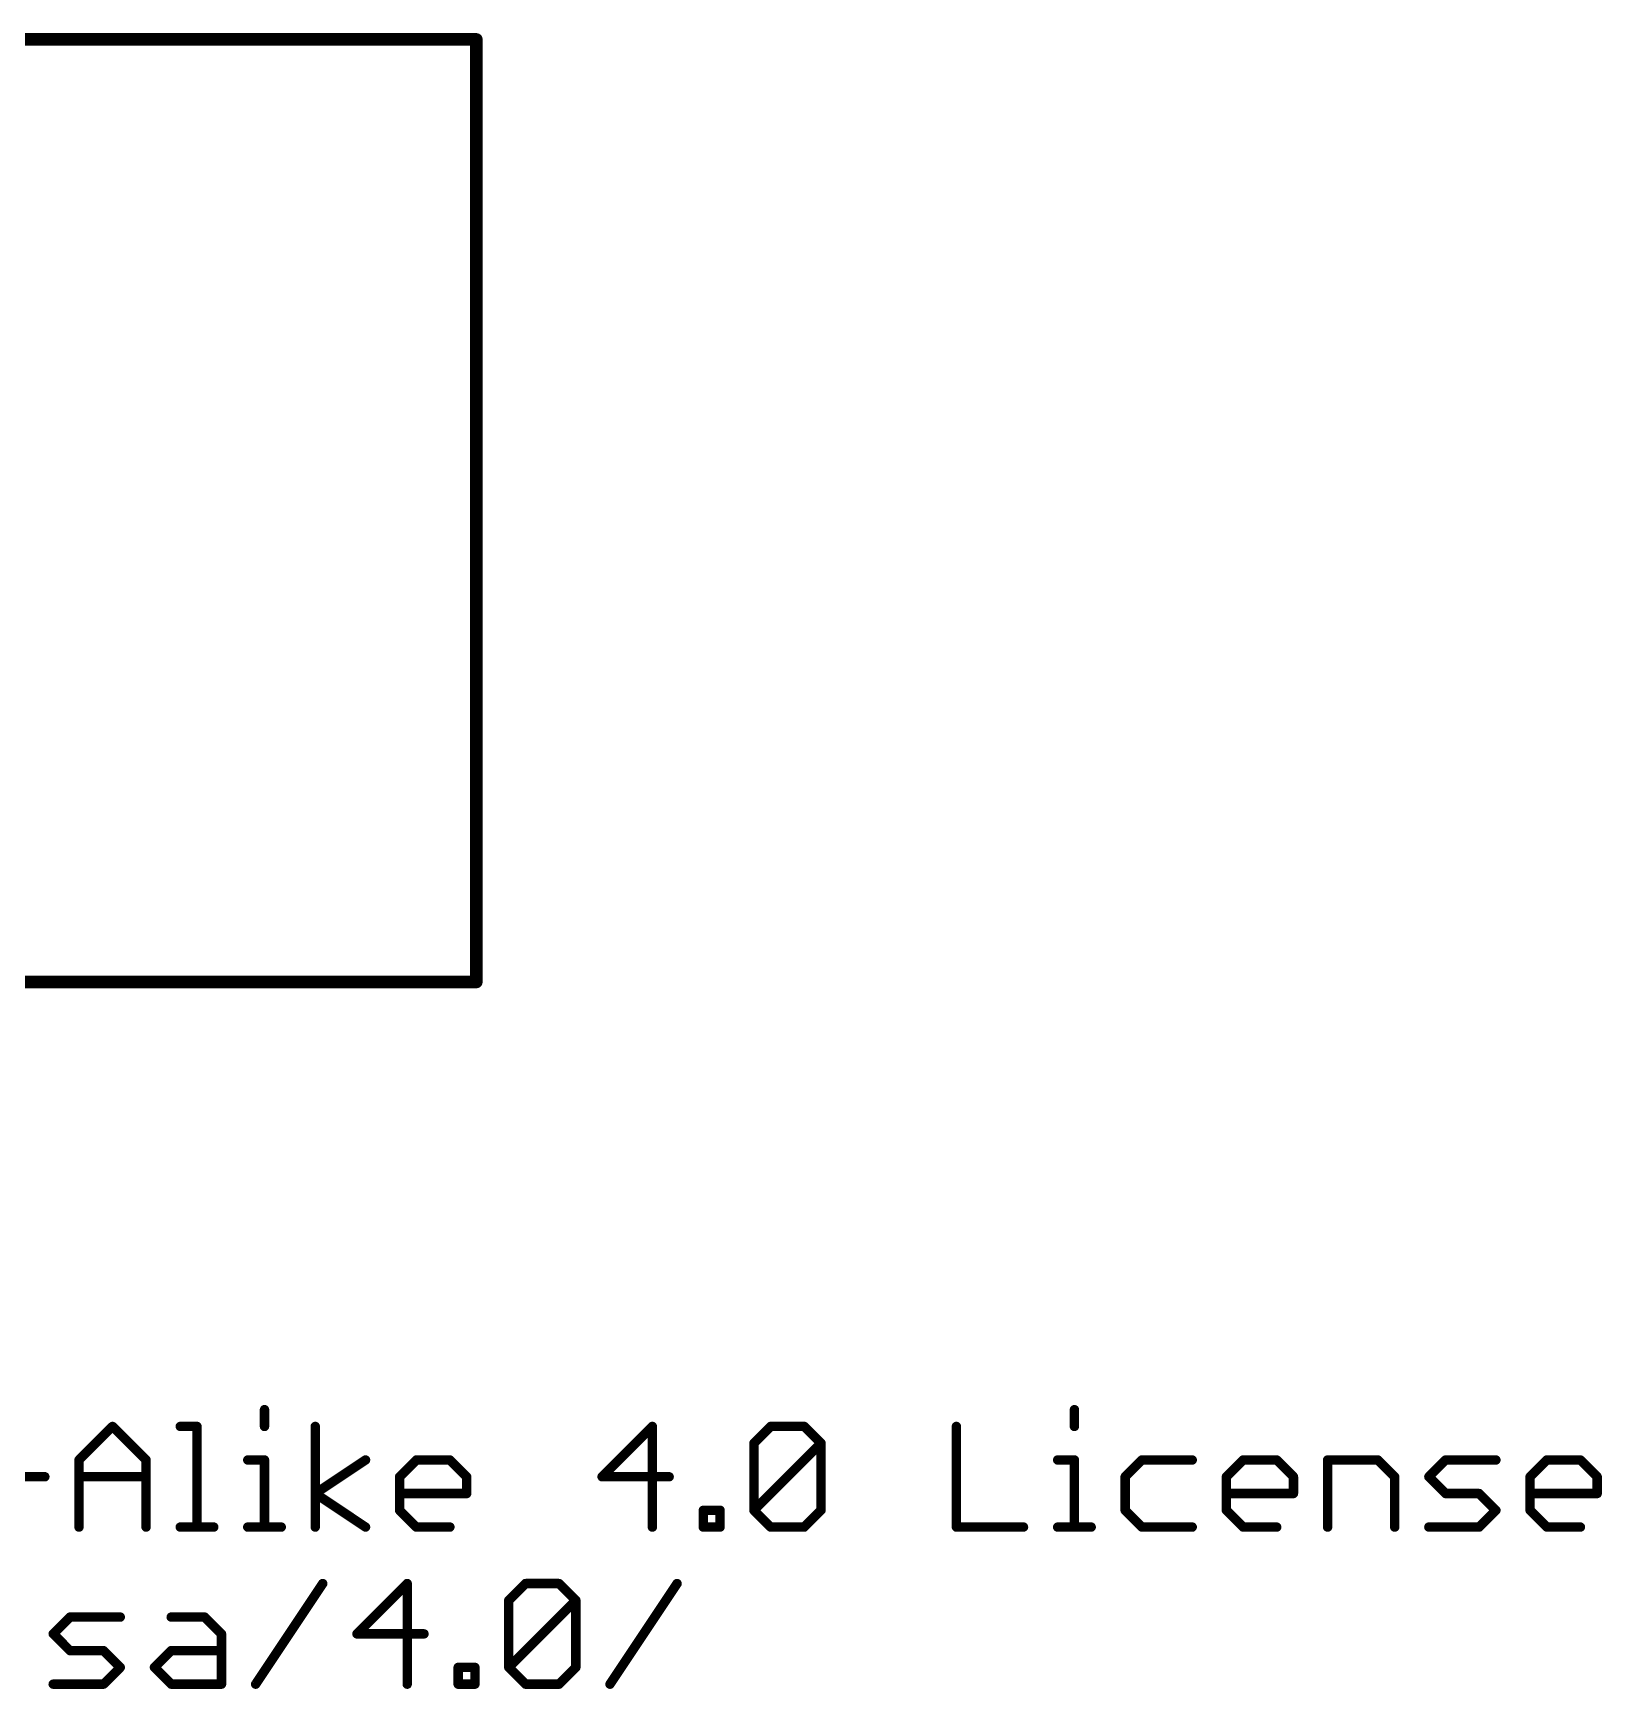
# Model space of a CAD drawing. Extents: x -37 to 70, y -9 to 26.
# Drawn here: x 44.91 to 70.28, y -6.35 to 20.42 of the extents above; entities that cross this region are included whole.
import ezdxf

# ---------------------------------------------------------------- set-up
doc = ezdxf.new("R2010")
doc.units = 0
doc.layers.add('51', color=53, linetype='CONTINUOUS')

msp = doc.modelspace()

# ---------------------------------------------------------------- linework, layer by layer
at = {"layer": '51'}
for points, const_width in [([(52.075, 20.32), (44.275, 20.32)], 0.2032), ([(52.075, 5.08), (52.075, 20.32)], 0.2032), ([(44.275, 5.08), (52.075, 5.08)], 0.2032), ([(48.6495, -1.8356), (48.6495, -2.1068)], 0.1524), ([(61.7467, -1.8356), (61.7467, -2.1068)], 0.1524), ([(45.6497, -2.6491), (46.1921, -2.1068)], 0.1524), ([(46.1921, -2.1068), (46.7344, -2.6491)], 0.1524), ([(47.2869, -2.1068), (47.5581, -2.1068)], 0.1524), ([(47.5581, -2.1068), (47.5581, -3.7338)], 0.1524), ([(49.4698, -3.7338), (49.4698, -2.1068)], 0.1524), ([(54.9219, -2.1068), (54.1084, -2.9203)], 0.1524), ([(54.9219, -3.7338), (54.9219, -2.1068)], 0.1524), ([(56.5641, -2.378), (56.8353, -2.1068)], 0.1524), ([(56.8353, -2.1068), (57.3776, -2.1068)], 0.1524), ([(57.3776, -2.1068), (57.6488, -2.378)], 0.1524), ([(59.8384, -2.1068), (59.8384, -3.7338)], 0.1524), ([(56.5641, -3.4626), (56.5641, -2.378)], 0.1524), ([(56.5641, -3.4626), (57.6488, -2.378)], 0.1524), ([(57.6488, -2.378), (57.6488, -3.4626)], 0.1524), ([(45.6497, -3.7338), (45.6497, -2.6491)], 0.1524), ([(46.7344, -2.6491), (46.7344, -3.7338)], 0.1524), ([(48.3783, -2.6491), (48.6495, -2.6491)], 0.1524), ([(48.6495, -2.6491), (48.6495, -3.7338)], 0.1524), ([(49.4698, -3.1915), (50.2833, -2.6491)], 0.1524), ([(50.8341, -2.9203), (51.1052, -2.6491)], 0.1524), ([(51.1052, -2.6491), (51.6476, -2.6491)], 0.1524), ([(51.6476, -2.6491), (51.9187, -2.9203)], 0.1524), ([(61.4756, -2.6491), (61.7467, -2.6491)], 0.1524), ([(61.7467, -2.6491), (61.7467, -3.7338)], 0.1524), ([(62.8382, -2.6491), (62.567, -2.9203)], 0.1524), ([(63.6517, -2.6491), (62.8382, -2.6491)], 0.1524), ([(64.2042, -2.9203), (64.4753, -2.6491)], 0.1524), ([(64.4753, -2.6491), (65.0177, -2.6491)], 0.1524), ([(65.0177, -2.6491), (65.2888, -2.9203)], 0.1524), ([(65.8413, -3.7338), (65.8413, -2.6491)], 0.1524), ([(65.8413, -2.6491), (66.6548, -2.6491)], 0.1524), ([(66.6548, -2.6491), (66.926, -2.9203)], 0.1524), ([(67.4785, -2.9203), (67.7496, -2.6491)], 0.1524), ([(67.7496, -2.6491), (68.5631, -2.6491)], 0.1524), ([(69.1156, -2.9203), (69.3868, -2.6491)], 0.1524), ([(69.3868, -2.6491), (69.9291, -2.6491)], 0.1524), ([(69.9291, -2.6491), (70.2003, -2.9203)], 0.1524), ([(44.0126, -2.9203), (45.0972, -2.9203)], 0.1524), ([(45.6497, -2.9203), (46.7344, -2.9203)], 0.1524), ([(50.8341, -3.4626), (50.8341, -2.9203)], 0.1524), ([(51.9187, -2.9203), (51.9187, -3.1915)], 0.1524), ([(54.1084, -2.9203), (55.193, -2.9203)], 0.1524), ([(62.567, -2.9203), (62.567, -3.4626)], 0.1524), ([(64.2042, -3.4626), (64.2042, -2.9203)], 0.1524), ([(65.2888, -2.9203), (65.2888, -3.1915)], 0.1524), ([(66.926, -2.9203), (66.926, -3.7338)], 0.1524), ([(67.7496, -3.1915), (67.4785, -2.9203)], 0.1524), ([(69.1156, -3.4626), (69.1156, -2.9203)], 0.1524), ([(70.2003, -2.9203), (70.2003, -3.1915)], 0.1524), ([(50.2833, -3.7338), (49.4698, -3.1915)], 0.1524), ([(51.9187, -3.1915), (50.8341, -3.1915)], 0.1524), ([(65.2888, -3.1915), (64.2042, -3.1915)], 0.1524), ([(68.292, -3.1915), (67.7496, -3.1915)], 0.1524), ([(68.5631, -3.4626), (68.292, -3.1915)], 0.1524), ([(70.2003, -3.1915), (69.1156, -3.1915)], 0.1524), ([(51.1052, -3.7338), (50.8341, -3.4626)], 0.1524), ([(55.7455, -3.7338), (55.7455, -3.4626)], 0.1524), ([(55.7455, -3.4626), (56.0167, -3.4626)], 0.1524), ([(56.0167, -3.4626), (56.0167, -3.7338)], 0.1524), ([(56.8353, -3.7338), (56.5641, -3.4626)], 0.1524), ([(57.6488, -3.4626), (57.3776, -3.7338)], 0.1524), ([(62.567, -3.4626), (62.8382, -3.7338)], 0.1524), ([(64.4753, -3.7338), (64.2042, -3.4626)], 0.1524), ([(68.292, -3.7338), (68.5631, -3.4626)], 0.1524), ([(69.3868, -3.7338), (69.1156, -3.4626)], 0.1524), ([(47.2869, -3.7338), (47.8292, -3.7338)], 0.1524), ([(48.3783, -3.7338), (48.9207, -3.7338)], 0.1524), ([(51.6476, -3.7338), (51.1052, -3.7338)], 0.1524), ([(56.0167, -3.7338), (55.7455, -3.7338)], 0.1524), ([(57.3776, -3.7338), (56.8353, -3.7338)], 0.1524), ([(59.8384, -3.7338), (60.9231, -3.7338)], 0.1524), ([(61.4756, -3.7338), (62.0179, -3.7338)], 0.1524), ([(62.8382, -3.7338), (63.6517, -3.7338)], 0.1524), ([(65.0177, -3.7338), (64.4753, -3.7338)], 0.1524), ([(67.4785, -3.7338), (68.292, -3.7338)], 0.1524), ([(69.9291, -3.7338), (69.3868, -3.7338)], 0.1524), ([(48.5067, -6.2738), (49.5914, -4.6468)], 0.1524), ([(50.9574, -4.6468), (50.1439, -5.4603)], 0.1524), ([(50.9574, -6.2738), (50.9574, -4.6468)], 0.1524), ([(52.5996, -4.918), (52.8708, -4.6468)], 0.1524), ([(52.8708, -4.6468), (53.4131, -4.6468)], 0.1524), ([(53.4131, -4.6468), (53.6843, -4.918)], 0.1524), ([(54.2368, -6.2738), (55.3214, -4.6468)], 0.1524), ([(52.5996, -6.0026), (52.5996, -4.918)], 0.1524), ([(52.5996, -6.0026), (53.6843, -4.918)], 0.1524), ([(53.6843, -4.918), (53.6843, -6.0026)], 0.1524), ([(45.2324, -5.4603), (45.5036, -5.1891)], 0.1524), ([(45.5036, -5.1891), (46.3171, -5.1891)], 0.1524), ([(47.1407, -5.1891), (47.6831, -5.1891)], 0.1524), ([(47.6831, -5.1891), (47.9542, -5.4603)], 0.1524), ([(45.5036, -5.7315), (45.2324, -5.4603)], 0.1524), ([(47.9542, -5.4603), (47.9542, -6.2738)], 0.1524), ([(50.1439, -5.4603), (51.2285, -5.4603)], 0.1524), ([(46.0459, -5.7315), (45.5036, -5.7315)], 0.1524), ([(46.3171, -6.0026), (46.0459, -5.7315)], 0.1524), ([(46.8696, -6.0026), (47.1407, -5.7315)], 0.1524), ([(47.1407, -5.7315), (47.9542, -5.7315)], 0.1524), ([(46.0459, -6.2738), (46.3171, -6.0026)], 0.1524), ([(47.1407, -6.2738), (46.8696, -6.0026)], 0.1524), ([(51.781, -6.2738), (51.781, -6.0026)], 0.1524), ([(51.781, -6.0026), (52.0522, -6.0026)], 0.1524), ([(52.0522, -6.0026), (52.0522, -6.2738)], 0.1524), ([(52.8708, -6.2738), (52.5996, -6.0026)], 0.1524), ([(53.6843, -6.0026), (53.4131, -6.2738)], 0.1524), ([(45.2324, -6.2738), (46.0459, -6.2738)], 0.1524), ([(47.9542, -6.2738), (47.1407, -6.2738)], 0.1524), ([(52.0522, -6.2738), (51.781, -6.2738)], 0.1524), ([(53.4131, -6.2738), (52.8708, -6.2738)], 0.1524)]:
    msp.add_lwpolyline(points, dxfattribs=dict(at, const_width=const_width))
for points, const_width in [([(52.1258, 20.32, 1), (52.0242, 20.32)], 0.1016), ([(52.075, 20.2692, 1), (52.075, 20.3708)], 0.1016), ([(52.0242, 5.08, 1), (52.1258, 5.08)], 0.1016), ([(52.075, 5.0292, 1), (52.075, 5.1308)], 0.1016), ([(48.6876, -1.8356, 1), (48.6114, -1.8356)], 0.0762), ([(61.7848, -1.8356, 1), (61.7086, -1.8356)], 0.0762), ([(46.219, -2.0799, 1), (46.1651, -2.1338)], 0.0762), ([(46.219, -2.1338, 1), (46.1651, -2.0799)], 0.0762), ([(47.2869, -2.0687, 1), (47.2869, -2.1449)], 0.0762), ([(47.5962, -2.1068, 1), (47.52, -2.1068)], 0.0762), ([(47.5581, -2.1449, 1), (47.5581, -2.0687)], 0.0762), ([(48.6114, -2.1068, 1), (48.6876, -2.1068)], 0.0762), ([(49.5079, -2.1068, 1), (49.4317, -2.1068)], 0.0762), ([(54.96, -2.1068, 1), (54.8838, -2.1068)], 0.0762), ([(54.9488, -2.1338, 1), (54.8949, -2.0799)], 0.0762), ([(56.8353, -2.0687, 1), (56.8353, -2.1449)], 0.0762), ([(56.8622, -2.1338, 1), (56.8083, -2.0799)], 0.0762), ([(57.4045, -2.0799, 1), (57.3507, -2.1338)], 0.0762), ([(57.3776, -2.1449, 1), (57.3776, -2.0687)], 0.0762), ([(59.8765, -2.1068, 1), (59.8003, -2.1068)], 0.0762), ([(61.7086, -2.1068, 1), (61.7848, -2.1068)], 0.0762), ([(56.6022, -2.378, 1), (56.526, -2.378)], 0.0762), ([(56.5372, -2.351, 1), (56.591, -2.4049)], 0.0762), ([(57.6869, -2.378, 1), (57.6107, -2.378)], 0.0762), ([(57.6757, -2.4049, 1), (57.6218, -2.351)], 0.0762), ([(57.6218, -2.4049, 1), (57.6757, -2.351)], 0.0762), ([(45.6878, -2.6491, 1), (45.6116, -2.6491)], 0.0762), ([(45.6228, -2.6222, 1), (45.6767, -2.6761)], 0.0762), ([(46.7725, -2.6491, 1), (46.6963, -2.6491)], 0.0762), ([(46.7074, -2.6761, 1), (46.7613, -2.6222)], 0.0762), ([(48.3783, -2.611, 1), (48.3783, -2.6872)], 0.0762), ([(48.6876, -2.6491, 1), (48.6114, -2.6491)], 0.0762), ([(48.6495, -2.6872, 1), (48.6495, -2.611)], 0.0762), ([(50.3044, -2.6808, 1), (50.2621, -2.6174)], 0.0762), ([(51.1052, -2.611, 1), (51.1052, -2.6872)], 0.0762), ([(51.1322, -2.6761, 1), (51.0783, -2.6222)], 0.0762), ([(51.6745, -2.6222, 1), (51.6206, -2.6761)], 0.0762), ([(51.6476, -2.6872, 1), (51.6476, -2.611)], 0.0762), ([(61.4756, -2.611, 1), (61.4756, -2.6872)], 0.0762), ([(61.7848, -2.6491, 1), (61.7086, -2.6491)], 0.0762), ([(61.7467, -2.6872, 1), (61.7467, -2.611)], 0.0762), ([(62.8382, -2.611, 1), (62.8382, -2.6872)], 0.0762), ([(62.8651, -2.6761, 1), (62.8112, -2.6222)], 0.0762), ([(63.6517, -2.6872, 1), (63.6517, -2.611)], 0.0762), ([(64.4753, -2.611, 1), (64.4753, -2.6872)], 0.0762), ([(64.5023, -2.6761, 1), (64.4484, -2.6222)], 0.0762), ([(65.0446, -2.6222, 1), (64.9907, -2.6761)], 0.0762), ([(65.0177, -2.6872, 1), (65.0177, -2.611)], 0.0762), ([(65.8794, -2.6491, 1), (65.8032, -2.6491)], 0.0762), ([(65.8413, -2.611, 1), (65.8413, -2.6872)], 0.0762), ([(66.6818, -2.6222, 1), (66.6279, -2.6761)], 0.0762), ([(66.6548, -2.6872, 1), (66.6548, -2.611)], 0.0762), ([(67.7496, -2.611, 1), (67.7496, -2.6872)], 0.0762), ([(67.7766, -2.6761, 1), (67.7227, -2.6222)], 0.0762), ([(68.5631, -2.6872, 1), (68.5631, -2.611)], 0.0762), ([(69.3868, -2.611, 1), (69.3868, -2.6872)], 0.0762), ([(69.4137, -2.6761, 1), (69.3599, -2.6222)], 0.0762), ([(69.9561, -2.6222, 1), (69.9022, -2.6761)], 0.0762), ([(69.9291, -2.6872, 1), (69.9291, -2.611)], 0.0762), ([(45.0972, -2.9584, 1), (45.0972, -2.8822)], 0.0762), ([(45.6497, -2.8822, 1), (45.6497, -2.9584)], 0.0762), ([(46.7344, -2.9584, 1), (46.7344, -2.8822)], 0.0762), ([(50.8722, -2.9203, 1), (50.796, -2.9203)], 0.0762), ([(50.8071, -2.8934, 1), (50.861, -2.9472)], 0.0762), ([(51.9568, -2.9203, 1), (51.8806, -2.9203)], 0.0762), ([(51.8918, -2.9472, 1), (51.9457, -2.8934)], 0.0762), ([(54.1084, -2.8822, 1), (54.1084, -2.9584)], 0.0762), ([(54.0814, -2.8934, 1), (54.1353, -2.9472)], 0.0762), ([(55.193, -2.9584, 1), (55.193, -2.8822)], 0.0762), ([(62.6051, -2.9203, 1), (62.5289, -2.9203)], 0.0762), ([(62.5401, -2.8934, 1), (62.594, -2.9472)], 0.0762), ([(64.2423, -2.9203, 1), (64.1661, -2.9203)], 0.0762), ([(64.1772, -2.8934, 1), (64.2311, -2.9472)], 0.0762), ([(65.3269, -2.9203, 1), (65.2507, -2.9203)], 0.0762), ([(65.2619, -2.9472, 1), (65.3158, -2.8934)], 0.0762), ([(66.9641, -2.9203, 1), (66.8879, -2.9203)], 0.0762), ([(66.899, -2.9472, 1), (66.9529, -2.8934)], 0.0762), ([(67.5054, -2.8934, 1), (67.4515, -2.9472)], 0.0762), ([(67.4515, -2.8934, 1), (67.5054, -2.9472)], 0.0762), ([(69.1537, -2.9203, 1), (69.0775, -2.9203)], 0.0762), ([(69.0887, -2.8934, 1), (69.1426, -2.9472)], 0.0762), ([(70.2384, -2.9203, 1), (70.1622, -2.9203)], 0.0762), ([(70.1734, -2.9472, 1), (70.2272, -2.8934)], 0.0762), ([(49.4909, -3.1598, 1), (49.4486, -3.2232)], 0.0762), ([(49.4486, -3.1598, 1), (49.4909, -3.2232)], 0.0762), ([(50.8341, -3.1534, 1), (50.8341, -3.2296)], 0.0762), ([(51.8806, -3.1915, 1), (51.9568, -3.1915)], 0.0762), ([(51.9187, -3.2296, 1), (51.9187, -3.1534)], 0.0762), ([(64.2042, -3.1534, 1), (64.2042, -3.2296)], 0.0762), ([(65.2507, -3.1915, 1), (65.3269, -3.1915)], 0.0762), ([(65.2888, -3.2296, 1), (65.2888, -3.1534)], 0.0762), ([(67.7496, -3.1534, 1), (67.7496, -3.2296)], 0.0762), ([(67.7227, -3.2184, 1), (67.7766, -3.1645)], 0.0762), ([(68.3189, -3.1645, 1), (68.265, -3.2184)], 0.0762), ([(68.292, -3.2296, 1), (68.292, -3.1534)], 0.0762), ([(69.1156, -3.1534, 1), (69.1156, -3.2296)], 0.0762), ([(70.1622, -3.1915, 1), (70.2384, -3.1915)], 0.0762), ([(70.2003, -3.2296, 1), (70.2003, -3.1534)], 0.0762), ([(50.861, -3.4357, 1), (50.8071, -3.4896)], 0.0762), ([(50.796, -3.4626, 1), (50.8722, -3.4626)], 0.0762), ([(55.7836, -3.4626, 1), (55.7074, -3.4626)], 0.0762), ([(55.7455, -3.4245, 1), (55.7455, -3.5007)], 0.0762), ([(56.0548, -3.4626, 1), (55.9786, -3.4626)], 0.0762), ([(56.0167, -3.5007, 1), (56.0167, -3.4245)], 0.0762), ([(56.591, -3.4357, 1), (56.5372, -3.4896)], 0.0762), ([(56.5372, -3.4357, 1), (56.591, -3.4896)], 0.0762), ([(56.526, -3.4626, 1), (56.6022, -3.4626)], 0.0762), ([(57.6107, -3.4626, 1), (57.6869, -3.4626)], 0.0762), ([(57.6757, -3.4896, 1), (57.6218, -3.4357)], 0.0762), ([(62.594, -3.4357, 1), (62.5401, -3.4896)], 0.0762), ([(62.5289, -3.4626, 1), (62.6051, -3.4626)], 0.0762), ([(64.2311, -3.4357, 1), (64.1772, -3.4896)], 0.0762), ([(64.1661, -3.4626, 1), (64.2423, -3.4626)], 0.0762), ([(68.5901, -3.4896, 1), (68.5362, -3.4357)], 0.0762), ([(68.5362, -3.4896, 1), (68.5901, -3.4357)], 0.0762), ([(69.1426, -3.4357, 1), (69.0887, -3.4896)], 0.0762), ([(69.0775, -3.4626, 1), (69.1537, -3.4626)], 0.0762), ([(45.6116, -3.7338, 1), (45.6878, -3.7338)], 0.0762), ([(46.6963, -3.7338, 1), (46.7725, -3.7338)], 0.0762), ([(47.2869, -3.6957, 1), (47.2869, -3.7719)], 0.0762), ([(47.52, -3.7338, 1), (47.5962, -3.7338)], 0.0762), ([(47.8292, -3.7719, 1), (47.8292, -3.6957)], 0.0762), ([(48.3783, -3.6957, 1), (48.3783, -3.7719)], 0.0762), ([(48.6114, -3.7338, 1), (48.6876, -3.7338)], 0.0762), ([(48.9207, -3.7719, 1), (48.9207, -3.6957)], 0.0762), ([(49.4317, -3.7338, 1), (49.5079, -3.7338)], 0.0762), ([(50.2621, -3.7655, 1), (50.3044, -3.7021)], 0.0762), ([(51.1052, -3.6957, 1), (51.1052, -3.7719)], 0.0762), ([(51.0783, -3.7607, 1), (51.1322, -3.7069)], 0.0762), ([(51.6476, -3.7719, 1), (51.6476, -3.6957)], 0.0762), ([(54.8838, -3.7338, 1), (54.96, -3.7338)], 0.0762), ([(55.7455, -3.6957, 1), (55.7455, -3.7719)], 0.0762), ([(55.7074, -3.7338, 1), (55.7836, -3.7338)], 0.0762), ([(55.9786, -3.7338, 1), (56.0548, -3.7338)], 0.0762), ([(56.0167, -3.7719, 1), (56.0167, -3.6957)], 0.0762), ([(56.8353, -3.6957, 1), (56.8353, -3.7719)], 0.0762), ([(56.8083, -3.7607, 1), (56.8622, -3.7069)], 0.0762), ([(57.3507, -3.7069, 1), (57.4045, -3.7607)], 0.0762), ([(57.3776, -3.7719, 1), (57.3776, -3.6957)], 0.0762), ([(59.8384, -3.6957, 1), (59.8384, -3.7719)], 0.0762), ([(59.8003, -3.7338, 1), (59.8765, -3.7338)], 0.0762), ([(60.9231, -3.7719, 1), (60.9231, -3.6957)], 0.0762), ([(61.4756, -3.6957, 1), (61.4756, -3.7719)], 0.0762), ([(61.7086, -3.7338, 1), (61.7848, -3.7338)], 0.0762), ([(62.0179, -3.7719, 1), (62.0179, -3.6957)], 0.0762), ([(62.8382, -3.6957, 1), (62.8382, -3.7719)], 0.0762), ([(62.8112, -3.7607, 1), (62.8651, -3.7069)], 0.0762), ([(63.6517, -3.7719, 1), (63.6517, -3.6957)], 0.0762), ([(64.4753, -3.6957, 1), (64.4753, -3.7719)], 0.0762), ([(64.4484, -3.7607, 1), (64.5023, -3.7069)], 0.0762), ([(65.0177, -3.7719, 1), (65.0177, -3.6957)], 0.0762), ([(65.8032, -3.7338, 1), (65.8794, -3.7338)], 0.0762), ([(66.8879, -3.7338, 1), (66.9641, -3.7338)], 0.0762), ([(67.4785, -3.6957, 1), (67.4785, -3.7719)], 0.0762), ([(68.265, -3.7069, 1), (68.3189, -3.7607)], 0.0762), ([(68.292, -3.7719, 1), (68.292, -3.6957)], 0.0762), ([(69.3868, -3.6957, 1), (69.3868, -3.7719)], 0.0762), ([(69.3599, -3.7607, 1), (69.4137, -3.7069)], 0.0762), ([(69.9291, -3.7719, 1), (69.9291, -3.6957)], 0.0762), ([(49.6231, -4.6679, 1), (49.5597, -4.6257)], 0.0762), ([(50.9955, -4.6468, 1), (50.9193, -4.6468)], 0.0762), ([(50.9843, -4.6738, 1), (50.9304, -4.6199)], 0.0762), ([(52.8708, -4.6087, 1), (52.8708, -4.6849)], 0.0762), ([(52.8977, -4.6738, 1), (52.8438, -4.6199)], 0.0762), ([(53.4401, -4.6199, 1), (53.3862, -4.6738)], 0.0762), ([(53.4131, -4.6849, 1), (53.4131, -4.6087)], 0.0762), ([(55.3531, -4.6679, 1), (55.2897, -4.6257)], 0.0762), ([(52.6377, -4.918, 1), (52.5615, -4.918)], 0.0762), ([(52.5727, -4.891, 1), (52.6266, -4.9449)], 0.0762), ([(53.7224, -4.918, 1), (53.6462, -4.918)], 0.0762), ([(53.7112, -4.9449, 1), (53.6573, -4.891)], 0.0762), ([(53.6573, -4.9449, 1), (53.7112, -4.891)], 0.0762), ([(45.5036, -5.151, 1), (45.5036, -5.2272)], 0.0762), ([(45.5305, -5.2161, 1), (45.4766, -5.1622)], 0.0762), ([(46.3171, -5.2272, 1), (46.3171, -5.151)], 0.0762), ([(47.1407, -5.151, 1), (47.1407, -5.2272)], 0.0762), ([(47.71, -5.1622, 1), (47.6561, -5.2161)], 0.0762), ([(47.6831, -5.2272, 1), (47.6831, -5.151)], 0.0762), ([(45.2594, -5.4334, 1), (45.2055, -5.4872)], 0.0762), ([(45.2055, -5.4334, 1), (45.2594, -5.4872)], 0.0762), ([(47.9923, -5.4603, 1), (47.9161, -5.4603)], 0.0762), ([(47.9273, -5.4872, 1), (47.9812, -5.4334)], 0.0762), ([(50.1439, -5.4222, 1), (50.1439, -5.4984)], 0.0762), ([(50.1169, -5.4334, 1), (50.1708, -5.4872)], 0.0762), ([(51.2285, -5.4984, 1), (51.2285, -5.4222)], 0.0762), ([(45.5036, -5.6934, 1), (45.5036, -5.7696)], 0.0762), ([(45.4766, -5.7584, 1), (45.5305, -5.7045)], 0.0762), ([(46.0729, -5.7045, 1), (46.019, -5.7584)], 0.0762), ([(46.0459, -5.7696, 1), (46.0459, -5.6934)], 0.0762), ([(47.1407, -5.6934, 1), (47.1407, -5.7696)], 0.0762), ([(47.1677, -5.7584, 1), (47.1138, -5.7045)], 0.0762), ([(47.9542, -5.7696, 1), (47.9542, -5.6934)], 0.0762), ([(46.344, -6.0296, 1), (46.2901, -5.9757)], 0.0762), ([(46.2901, -6.0296, 1), (46.344, -5.9757)], 0.0762), ([(46.8965, -5.9757, 1), (46.8426, -6.0296)], 0.0762), ([(46.8426, -5.9757, 1), (46.8965, -6.0296)], 0.0762), ([(51.8191, -6.0026, 1), (51.7429, -6.0026)], 0.0762), ([(51.781, -5.9645, 1), (51.781, -6.0407)], 0.0762), ([(52.0903, -6.0026, 1), (52.0141, -6.0026)], 0.0762), ([(52.0522, -6.0407, 1), (52.0522, -5.9645)], 0.0762), ([(52.6266, -5.9757, 1), (52.5727, -6.0296)], 0.0762), ([(52.5727, -5.9757, 1), (52.6266, -6.0296)], 0.0762), ([(52.5615, -6.0026, 1), (52.6377, -6.0026)], 0.0762), ([(53.6462, -6.0026, 1), (53.7224, -6.0026)], 0.0762), ([(53.7112, -6.0296, 1), (53.6573, -5.9757)], 0.0762), ([(45.2324, -6.2357, 1), (45.2324, -6.3119)], 0.0762), ([(46.019, -6.2469, 1), (46.0729, -6.3007)], 0.0762), ([(46.0459, -6.3119, 1), (46.0459, -6.2357)], 0.0762), ([(47.1407, -6.2357, 1), (47.1407, -6.3119)], 0.0762), ([(47.1138, -6.3007, 1), (47.1677, -6.2469)], 0.0762), ([(47.9161, -6.2738, 1), (47.9923, -6.2738)], 0.0762), ([(47.9542, -6.3119, 1), (47.9542, -6.2357)], 0.0762), ([(48.475, -6.2527, 1), (48.5384, -6.2949)], 0.0762), ([(50.9193, -6.2738, 1), (50.9955, -6.2738)], 0.0762), ([(51.781, -6.2357, 1), (51.781, -6.3119)], 0.0762), ([(51.7429, -6.2738, 1), (51.8191, -6.2738)], 0.0762), ([(52.0141, -6.2738, 1), (52.0903, -6.2738)], 0.0762), ([(52.0522, -6.3119, 1), (52.0522, -6.2357)], 0.0762), ([(52.8708, -6.2357, 1), (52.8708, -6.3119)], 0.0762), ([(52.8438, -6.3007, 1), (52.8977, -6.2469)], 0.0762), ([(53.3862, -6.2469, 1), (53.4401, -6.3007)], 0.0762), ([(53.4131, -6.3119, 1), (53.4131, -6.2357)], 0.0762), ([(54.2051, -6.2527, 1), (54.2685, -6.2949)], 0.0762)]:
    msp.add_lwpolyline(points, format="xyb", dxfattribs=dict(at, const_width=const_width))

doc.saveas('drawing.dxf')
